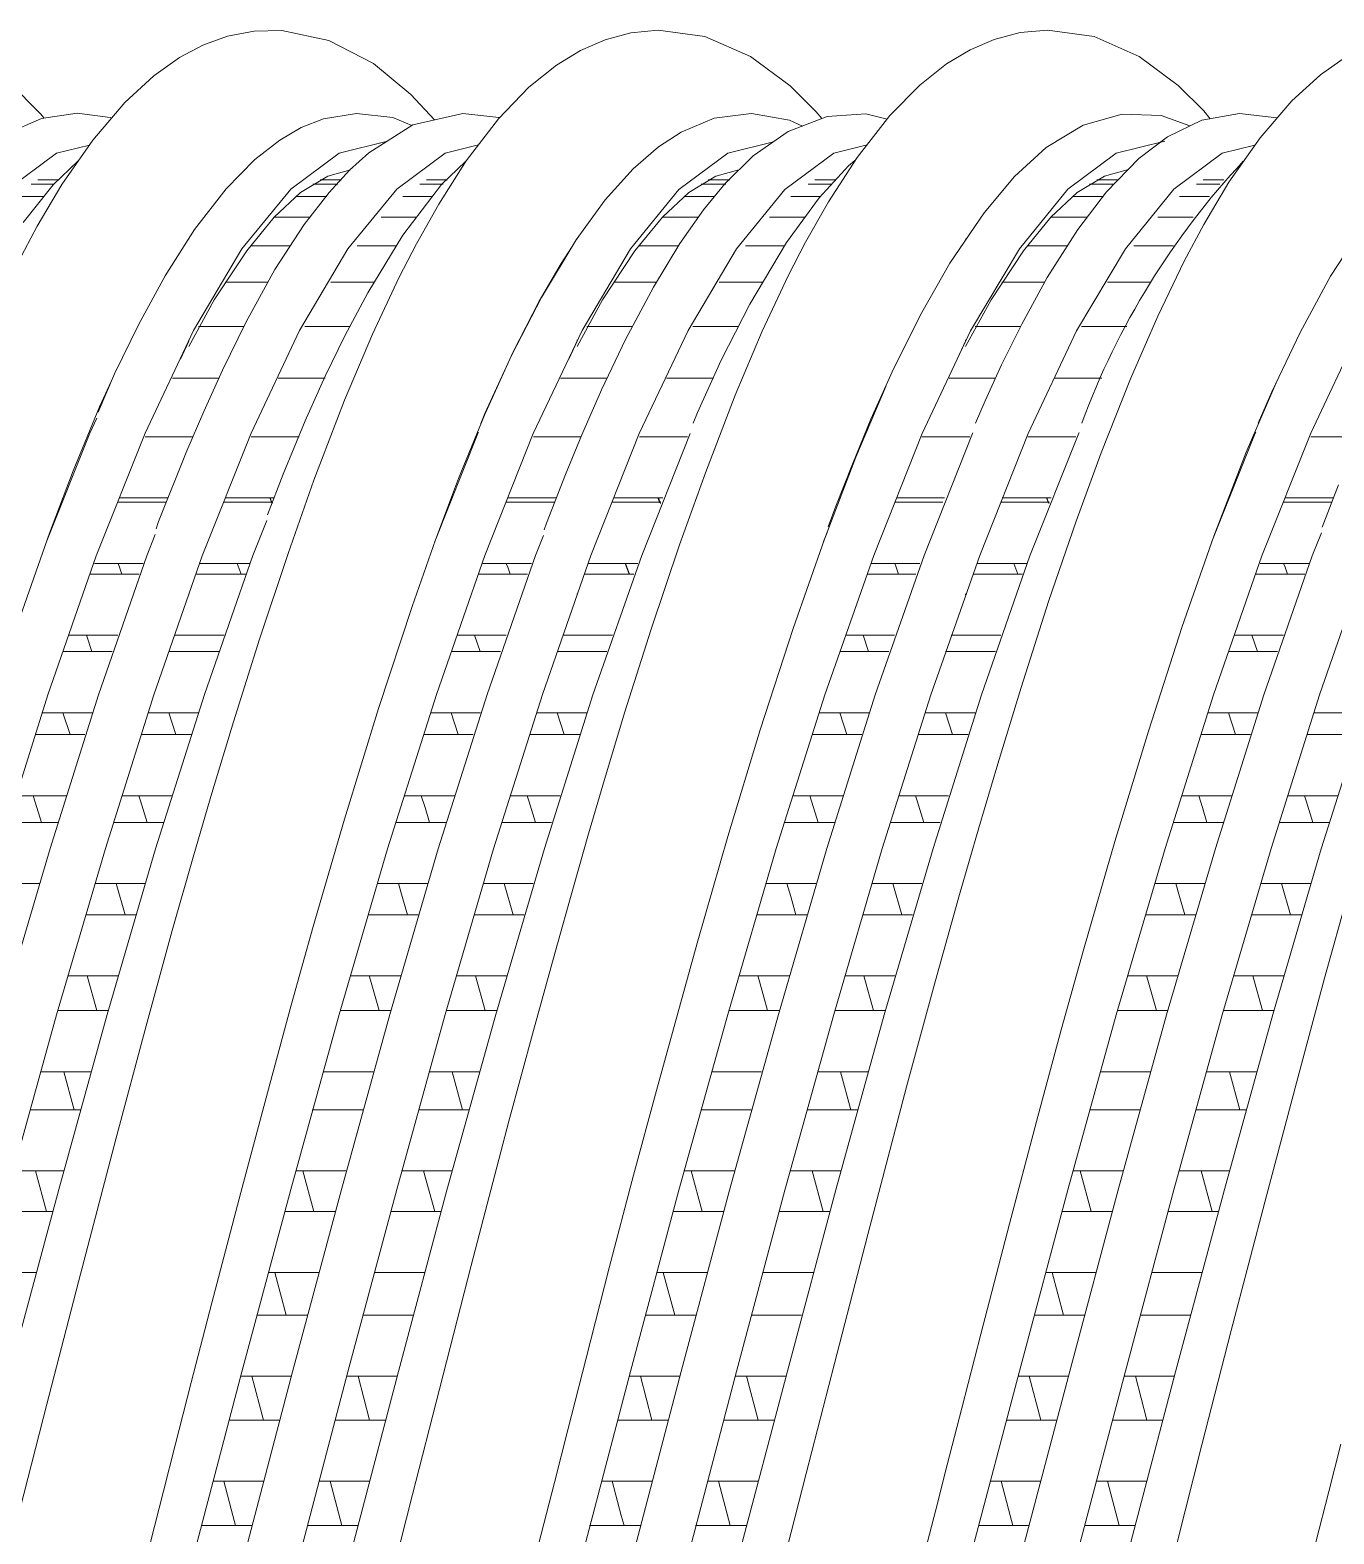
# Model space of a CAD drawing. Header units: millimetres. Extents: x 4229 to 8429, y -1187 to 1783.
# Drawn here: x 6461.32 to 6485.36, y -417.01 to -389.29 of the extents above; entities that cross this region are included whole.
import ezdxf

# ---------------------------------------------------------------- set-up
doc = ezdxf.new("R2010")
doc.units = ezdxf.units.MM

msp = doc.modelspace()

# ---------------------------------------------------------------- linework, layer by layer
at = {"linetype": 'Continuous', "lineweight": 5}
for p, q in [((6464.962, -389.399), (6464.504, -389.566)), ((6465.45, -389.304), (6464.962, -389.399)), ((6465.962, -389.292), (6465.45, -389.304)), ((6466.827, -389.476), (6465.962, -389.292)), ((6467.651, -389.903), (6466.827, -389.476)), ((6471.92, -389.466), (6471.469, -389.663)), ((6472.398, -389.337), (6471.92, -389.466)), ((6472.899, -389.287), (6472.398, -389.337)), ((6473.757, -389.402), (6472.899, -389.287)), ((6474.602, -389.771), (6473.757, -389.402)), ((6479.096, -389.46), (6478.65, -389.651)), ((6479.573, -389.334), (6479.096, -389.46)), ((6480.076, -389.287), (6479.573, -389.334)), ((6480.935, -389.405), (6480.076, -389.287)), ((6481.767, -389.773), (6480.935, -389.405)), ((6464.074, -389.795), (6463.603, -390.131)), ((6464.504, -389.566), (6464.074, -389.795)), ((6471.469, -389.663), (6471.022, -389.935)), ((6475.335, -390.316), (6474.602, -389.771)), ((6478.65, -389.651), (6478.214, -389.911)), ((6482.486, -390.311), (6481.767, -389.773)), ((6485.572, -389.787), (6485.11, -390.113)), ((6468.341, -390.473), (6467.651, -389.903)), ((6471.022, -389.935), (6470.516, -390.34)), ((6478.214, -389.911), (6477.72, -390.301)), ((6461.514, -390.828), (6460.946, -390.262)), ((6463.603, -390.131), (6463.069, -390.622)), ((6470.516, -390.34), (6469.954, -390.921)), ((6475.809, -390.791), (6475.335, -390.316)), ((6477.72, -390.301), (6477.17, -390.864)), ((6482.955, -390.778), (6482.486, -390.311)), ((6485.11, -390.113), (6484.583, -390.593)), ((6463.069, -390.622), (6462.476, -391.316)), ((6468.774, -390.943), (6468.341, -390.473)), ((6484.583, -390.593), (6483.994, -391.274)), ((6461.534, -390.918), (6460.888, -391.201)), ((6461.582, -390.911), (6461.514, -390.828)), ((6462.191, -390.821), (6461.534, -390.918)), ((6462.8, -390.901), (6462.191, -390.821)), ((6462.824, -390.909), (6462.8, -390.901)), ((6466.729, -390.921), (6466.317, -391.084)), ((6467.341, -390.822), (6466.729, -390.921)), ((6468.005, -390.901), (6467.341, -390.822)), ((6468.356, -391.047), (6468.005, -390.901)), ((6469.3, -390.822), (6468.377, -391.034)), ((6469.961, -390.901), (6469.3, -390.822)), ((6469.954, -390.921), (6469.358, -391.698)), ((6469.97, -390.905), (6469.961, -390.901)), ((6473.929, -390.912), (6473.321, -391.168)), ((6474.622, -390.822), (6473.929, -390.912)), ((6475.318, -390.948), (6474.622, -390.822)), ((6476.014, -390.878), (6475.293, -391.158)), ((6475.914, -390.917), (6475.809, -390.791)), ((6476.727, -390.831), (6476.014, -390.878)), ((6477.17, -390.864), (6476.568, -391.638)), ((6477.119, -390.93), (6476.727, -390.831)), ((6481.453, -390.838), (6480.732, -391.04)), ((6482.174, -390.864), (6481.453, -390.838)), ((6482.702, -391.054), (6482.174, -390.864)), ((6483.615, -390.822), (6482.921, -390.949)), ((6483.074, -390.921), (6482.955, -390.778)), ((6484.301, -390.905), (6483.615, -390.822)), ((6484.31, -390.909), (6484.301, -390.905)), ((6466.317, -391.084), (6465.923, -391.314)), ((6468.377, -391.034), (6467.563, -391.55)), ((6473.321, -391.168), (6472.904, -391.442)), ((6475.293, -391.158), (6474.65, -391.608)), ((6475.559, -391.055), (6475.318, -390.948)), ((6480.732, -391.04), (6480.051, -391.451)), ((6482.921, -390.949), (6482.289, -391.252)), ((6462.413, -391.407), (6461.809, -391.556)), ((6462.476, -391.316), (6461.909, -392.131)), ((6465.923, -391.314), (6465.465, -391.673)), ((6467.911, -391.333), (6467.02, -391.556)), ((6467.913, -391.333), (6467.911, -391.333)), ((6469.585, -391.403), (6468.974, -391.556)), ((6472.904, -391.442), (6472.438, -391.845)), ((6475.025, -391.346), (6474.186, -391.555)), ((6476.751, -391.403), (6476.14, -391.555)), ((6480.051, -391.451), (6479.466, -391.985)), ((6482.242, -391.333), (6481.34, -391.556)), ((6482.289, -391.252), (6481.759, -391.654)), ((6483.901, -391.406), (6483.294, -391.556)), ((6483.994, -391.274), (6483.42, -392.091)), ((6461.809, -391.556), (6460.917, -392.222)), ((6462.208, -391.699), (6461.748, -392.139)), ((6465.465, -391.673), (6464.936, -392.213)), ((6467.02, -391.556), (6466.129, -392.22)), ((6467.563, -391.55), (6467.212, -391.869)), ((6468.974, -391.556), (6468.083, -392.22)), ((6469.358, -391.698), (6468.853, -392.496)), ((6469.35, -391.712), (6468.907, -392.136)), ((6474.186, -391.555), (6473.283, -392.223)), ((6474.65, -391.608), (6474.128, -392.122)), ((6476.14, -391.555), (6475.237, -392.223)), ((6476.568, -391.638), (6476.04, -392.452)), ((6476.523, -391.694), (6476.408, -391.787)), ((6481.34, -391.556), (6480.449, -392.222)), ((6481.759, -391.654), (6481.166, -392.271)), ((6483.294, -391.556), (6482.403, -392.222)), ((6466.305, -392.284), (6466.808, -391.978)), ((6466.808, -391.978), (6467.229, -391.865)), ((6467.212, -391.869), (6466.833, -392.279)), ((6472.438, -391.845), (6471.924, -392.416)), ((6473.462, -392.284), (6473.965, -391.978)), ((6473.965, -391.978), (6474.386, -391.865)), ((6476.408, -391.787), (6475.868, -392.379)), ((6479.466, -391.985), (6478.907, -392.653)), ((6480.623, -392.284), (6481.126, -391.978)), ((6481.126, -391.978), (6481.547, -391.865)), ((6461.748, -392.139), (6461.193, -392.833)), ((6461.765, -392.125), (6461.338, -392.125)), ((6461.909, -392.131), (6461.454, -392.899)), ((6461.841, -392.049), (6461.461, -392.049)), ((6464.936, -392.213), (6464.353, -392.965)), ((6466.129, -392.22), (6465.226, -393.32)), ((6465.823, -392.735), (6466.305, -392.284)), ((6466.833, -392.279), (6466.373, -392.872)), ((6466.991, -392.125), (6466.535, -392.125)), ((6466.982, -392.125), (6466.567, -392.125)), ((6467.064, -392.049), (6466.666, -392.049)), ((6467.047, -392.049), (6466.692, -392.049)), ((6468.083, -392.22), (6467.18, -393.32)), ((6468.907, -392.136), (6468.192, -393.069)), ((6468.933, -392.125), (6468.506, -392.125)), ((6469.009, -392.049), (6468.629, -392.049)), ((6473.283, -392.223), (6472.392, -393.319)), ((6472.979, -392.735), (6473.462, -392.284)), ((6474.147, -392.125), (6473.691, -392.125)), ((6474.139, -392.125), (6473.723, -392.125)), ((6474.128, -392.122), (6473.734, -392.6)), ((6474.221, -392.049), (6473.823, -392.049)), ((6474.204, -392.049), (6473.849, -392.049)), ((6475.237, -392.223), (6474.346, -393.319)), ((6476.089, -392.125), (6475.663, -392.125)), ((6476.166, -392.049), (6475.785, -392.049)), ((6480.449, -392.222), (6479.557, -393.317)), ((6480.14, -392.735), (6480.623, -392.284)), ((6481.166, -392.271), (6480.636, -392.964)), ((6481.308, -392.125), (6480.853, -392.125)), ((6481.3, -392.125), (6480.885, -392.125)), ((6481.382, -392.049), (6480.984, -392.049)), ((6481.365, -392.049), (6481.01, -392.049)), ((6482.403, -392.222), (6481.511, -393.317)), ((6483.251, -392.125), (6482.824, -392.125)), ((6483.327, -392.049), (6482.946, -392.049)), ((6483.42, -392.091), (6482.957, -392.868)), ((6461.575, -392.354), (6461.022, -392.354)), ((6466.77, -392.354), (6466.225, -392.354)), ((6466.789, -392.354), (6466.231, -392.354)), ((6468.743, -392.354), (6468.19, -392.354)), ((6468.853, -392.496), (6468.444, -393.226)), ((6471.924, -392.416), (6471.389, -393.155)), ((6473.927, -392.354), (6473.381, -392.354)), ((6473.946, -392.354), (6473.387, -392.354)), ((6475.868, -392.379), (6475.266, -393.203)), ((6475.899, -392.354), (6475.346, -392.354)), ((6476.04, -392.452), (6475.618, -393.195)), ((6481.088, -392.354), (6480.542, -392.354)), ((6481.107, -392.354), (6480.548, -392.354)), ((6483.06, -392.354), (6482.508, -392.354)), ((6465.314, -393.355), (6465.823, -392.735)), ((6466.492, -392.734), (6465.823, -392.734)), ((6466.489, -392.734), (6465.83, -392.734)), ((6466.373, -392.872), (6465.834, -393.699)), ((6468.444, -392.734), (6467.794, -392.734)), ((6472.47, -393.355), (6472.979, -392.735)), ((6473.648, -392.734), (6472.98, -392.734)), ((6473.646, -392.734), (6472.986, -392.734)), ((6473.734, -392.6), (6473.298, -393.224)), ((6475.6, -392.734), (6474.95, -392.734)), ((6478.907, -392.653), (6478.276, -393.586)), ((6479.631, -393.355), (6480.14, -392.735)), ((6480.809, -392.734), (6480.141, -392.734)), ((6480.807, -392.734), (6480.147, -392.734)), ((6482.761, -392.734), (6482.111, -392.734)), ((6482.957, -392.868), (6482.595, -393.549)), ((6486.005, -392.732), (6485.291, -393.824)), ((6461.454, -392.899), (6461.1, -393.567)), ((6464.353, -392.965), (6463.81, -393.817)), ((6464.248, -393.14), (6464.248, -393.137)), ((6468.192, -393.069), (6467.545, -394.132)), ((6471.405, -393.14), (6471.405, -393.137)), ((6478.566, -393.14), (6478.566, -393.137)), ((6480.636, -392.964), (6480.073, -393.848)), ((6464.162, -393.263), (6464.161, -393.263)), ((6465.226, -393.32), (6464.334, -394.828)), ((6464.717, -394.257), (6465.314, -393.355)), ((6466.12, -393.263), (6465.389, -393.263)), ((6466.108, -393.263), (6465.392, -393.263)), ((6467.18, -393.32), (6466.289, -394.828)), ((6468.078, -393.263), (6467.352, -393.263)), ((6468.444, -393.226), (6468.127, -393.844)), ((6471.389, -393.155), (6470.751, -394.216)), ((6471.111, -393.587), (6471.315, -393.277)), ((6471.319, -393.263), (6471.317, -393.263)), ((6472.392, -393.319), (6471.5, -394.826)), ((6471.874, -394.257), (6472.47, -393.355)), ((6473.277, -393.263), (6472.546, -393.263)), ((6473.265, -393.263), (6472.548, -393.263)), ((6473.298, -393.224), (6472.812, -394.026)), ((6474.346, -393.319), (6473.454, -394.826)), ((6475.234, -393.263), (6474.508, -393.263)), ((6475.266, -393.203), (6474.586, -394.342)), ((6475.618, -393.195), (6475.296, -393.818)), ((6478.48, -393.263), (6478.479, -393.263)), ((6479.557, -393.317), (6478.654, -394.83)), ((6479.035, -394.257), (6479.631, -393.355)), ((6480.438, -393.263), (6479.707, -393.263)), ((6480.426, -393.263), (6479.71, -393.263)), ((6481.511, -393.317), (6480.608, -394.83)), ((6482.396, -393.263), (6481.67, -393.263)), ((6465.834, -393.699), (6465.302, -394.663)), ((6470.704, -394.287), (6471.111, -393.587)), ((6478.276, -393.586), (6477.757, -394.496)), ((6482.595, -393.549), (6482.112, -394.558)), ((6463.81, -393.817), (6463.323, -394.711)), ((6465.7, -393.937), (6464.919, -393.937)), ((6465.709, -393.937), (6464.928, -393.937)), ((6467.311, -393.937), (6466.866, -393.937)), ((6467.661, -393.937), (6466.881, -393.937)), ((6468.127, -393.844), (6467.634, -394.894)), ((6472.857, -393.937), (6472.076, -393.937)), ((6472.865, -393.937), (6472.085, -393.937)), ((6474.467, -393.937), (6474.023, -393.937)), ((6474.817, -393.937), (6474.037, -393.937)), ((6475.296, -393.818), (6474.819, -394.836)), ((6480.018, -393.937), (6479.237, -393.937)), ((6480.027, -393.937), (6479.246, -393.937)), ((6480.073, -393.848), (6479.601, -394.706)), ((6481.629, -393.937), (6481.184, -393.937)), ((6481.978, -393.937), (6481.198, -393.937)), ((6485.291, -393.824), (6484.733, -394.861)), ((6464.248, -395.118), (6464.717, -394.257)), ((6467.545, -394.132), (6467.125, -394.923)), ((6470.751, -394.216), (6470.204, -395.275)), ((6471.405, -395.118), (6471.874, -394.257)), ((6472.812, -394.026), (6472.298, -394.992)), ((6478.566, -395.118), (6479.035, -394.257)), ((6470.219, -395.232), (6470.704, -394.287)), ((6474.586, -394.342), (6474.062, -395.371)), ((6477.757, -394.496), (6477.246, -395.517)), ((6463.323, -394.711), (6462.878, -395.626)), ((6465.26, -394.753), (6464.427, -394.753)), ((6465.262, -394.753), (6464.447, -394.753)), ((6465.302, -394.663), (6464.866, -395.554)), ((6467.217, -394.753), (6466.385, -394.753)), ((6467.219, -394.753), (6466.387, -394.753)), ((6472.417, -394.753), (6471.583, -394.753)), ((6472.418, -394.753), (6471.603, -394.753)), ((6474.374, -394.753), (6473.541, -394.753)), ((6474.376, -394.753), (6473.543, -394.753)), ((6479.578, -394.753), (6478.744, -394.753)), ((6479.579, -394.753), (6478.765, -394.753)), ((6479.601, -394.706), (6479.228, -395.46)), ((6481.535, -394.753), (6480.702, -394.753)), ((6481.537, -394.753), (6480.704, -394.753)), ((6482.112, -394.558), (6481.609, -395.715)), ((6464.334, -394.828), (6463.443, -396.721)), ((6464.248, -395.021), (6464.095, -395.352)), ((6464.248, -395), (6464.248, -395.021)), ((6466.289, -394.828), (6465.397, -396.721)), ((6467.125, -394.923), (6466.763, -395.669)), ((6467.634, -394.894), (6467.118, -396.11)), ((6471.5, -394.826), (6470.597, -396.727)), ((6471.405, -395.021), (6471.252, -395.352)), ((6471.405, -395), (6471.405, -395.021)), ((6472.298, -394.992), (6471.854, -395.921)), ((6473.454, -394.826), (6472.551, -396.727)), ((6474.819, -394.836), (6474.321, -396.017)), ((6478.654, -394.83), (6477.763, -396.724)), ((6478.566, -395.021), (6478.413, -395.352)), ((6478.566, -395), (6478.566, -395.021)), ((6480.608, -394.83), (6479.717, -396.724)), ((6484.733, -394.861), (6484.213, -395.955)), ((6485.82, -394.828), (6484.929, -396.721)), ((6469.696, -396.384), (6470.219, -395.232)), ((6470.204, -395.275), (6469.706, -396.356)), ((6462.878, -395.626), (6462.575, -396.329)), ((6464.866, -395.554), (6464.521, -396.316)), ((6474.062, -395.371), (6473.623, -396.338)), ((6477.246, -395.517), (6476.822, -396.463)), ((6479.228, -395.46), (6478.924, -396.124)), ((6462.603, -396.235), (6462.818, -395.765)), ((6462.843, -395.705), (6462.841, -395.705)), ((6464.796, -395.705), (6463.943, -395.705)), ((6464.797, -395.705), (6464.248, -395.705)), ((6466.76, -395.705), (6465.895, -395.705)), ((6466.749, -395.705), (6465.896, -395.705)), ((6466.763, -395.669), (6466.394, -396.49)), ((6470, -395.705), (6469.998, -395.705)), ((6471.953, -395.705), (6471.099, -395.705)), ((6471.954, -395.705), (6471.405, -395.705)), ((6471.854, -395.921), (6471.492, -396.746)), ((6473.916, -395.705), (6473.051, -395.705)), ((6473.905, -395.705), (6473.052, -395.705)), ((6476.541, -397.161), (6477.094, -395.858)), ((6477.161, -395.705), (6477.159, -395.705)), ((6479.114, -395.705), (6478.261, -395.705)), ((6479.115, -395.705), (6478.566, -395.705)), ((6481.078, -395.705), (6480.212, -395.705)), ((6481.066, -395.705), (6480.214, -395.705)), ((6481.609, -395.715), (6481.065, -397.081)), ((6483.738, -397.071), (6484.312, -395.746)), ((6484.329, -395.705), (6484.327, -395.705)), ((6467.118, -396.11), (6466.552, -397.584)), ((6474.321, -396.017), (6473.769, -397.45)), ((6478.924, -396.124), (6478.749, -396.535)), ((6484.213, -395.955), (6483.961, -396.533)), ((6462.115, -397.412), (6462.603, -396.235)), ((6462.55, -396.444), (6462.42, -396.721)), ((6464.521, -396.316), (6464.209, -397.046)), ((6469.22, -397.551), (6469.696, -396.384)), ((6469.706, -396.356), (6469.63, -396.538)), ((6473.623, -396.338), (6473.542, -396.532)), ((6476.822, -396.463), (6476.481, -397.287)), ((6462.42, -396.721), (6461.628, -398.701)), ((6463.443, -396.721), (6462.54, -398.978)), ((6465.397, -396.721), (6464.494, -398.978)), ((6466.394, -396.49), (6465.985, -397.472)), ((6469.574, -396.727), (6468.785, -398.716)), ((6469.588, -396.698), (6469.574, -396.727)), ((6470.597, -396.727), (6469.706, -398.974)), ((6471.492, -396.746), (6471.19, -397.478)), ((6472.551, -396.727), (6471.66, -398.974)), ((6473.486, -396.724), (6472.595, -398.971)), ((6473.487, -396.722), (6473.486, -396.724)), ((6477.763, -396.724), (6476.872, -398.971)), ((6478.694, -396.724), (6477.803, -398.971)), ((6478.701, -396.71), (6478.694, -396.724)), ((6479.717, -396.724), (6478.826, -398.971)), ((6480.652, -396.721), (6479.749, -398.978)), ((6480.66, -396.704), (6480.652, -396.721)), ((6483.905, -396.721), (6483.107, -398.718)), ((6483.916, -396.699), (6483.905, -396.721)), ((6484.929, -396.721), (6484.026, -398.978)), ((6464.319, -396.787), (6463.444, -396.787)), ((6464.325, -396.787), (6464.248, -396.787)), ((6466.27, -396.787), (6465.397, -396.787)), ((6466.284, -396.787), (6465.402, -396.787)), ((6471.476, -396.787), (6470.6, -396.787)), ((6471.481, -396.787), (6471.405, -396.787)), ((6473.426, -396.787), (6472.554, -396.787)), ((6473.44, -396.787), (6472.559, -396.787)), ((6478.637, -396.787), (6477.761, -396.787)), ((6478.643, -396.787), (6478.566, -396.787)), ((6480.587, -396.787), (6479.715, -396.787)), ((6480.601, -396.787), (6479.72, -396.787)), ((6485.805, -396.787), (6484.93, -396.787)), ((6464.209, -397.046), (6463.69, -398.348)), ((6475.964, -398.675), (6476.541, -397.161)), ((6476.481, -397.287), (6476.173, -398.066)), ((6481.065, -397.081), (6480.602, -398.34)), ((6483.142, -398.617), (6483.738, -397.071)), ((6461.677, -398.56), (6462.115, -397.412)), ((6465.985, -397.472), (6465.699, -398.225)), ((6466.552, -397.584), (6466.076, -398.935)), ((6468.796, -398.686), (6469.22, -397.551)), ((6471.19, -397.478), (6470.842, -398.375)), ((6473.769, -397.45), (6473.292, -398.775)), ((6485.44, -397.672), (6485.14, -398.449)), ((6463.829, -397.993), (6462.94, -397.993)), ((6462.972, -397.913), (6463.861, -397.913)), ((6465.78, -397.993), (6464.894, -397.993)), ((6465.793, -397.993), (6464.904, -397.993)), ((6464.925, -397.913), (6465.812, -397.913)), ((6464.937, -397.913), (6465.825, -397.913)), ((6465.775, -398.005), (6465.738, -397.913)), ((6465.786, -398.013), (6465.747, -397.913)), ((6470.986, -397.993), (6470.097, -397.993)), ((6470.129, -397.913), (6471.018, -397.913)), ((6472.936, -397.993), (6472.05, -397.993)), ((6472.95, -397.993), (6472.061, -397.993)), ((6472.082, -397.913), (6472.968, -397.913)), ((6472.093, -397.913), (6472.982, -397.913)), ((6472.931, -398.005), (6472.895, -397.913)), ((6472.942, -398.013), (6472.904, -397.913)), ((6476.173, -398.066), (6476.031, -398.443)), ((6478.147, -397.993), (6477.258, -397.993)), ((6477.29, -397.913), (6478.179, -397.913)), ((6480.097, -397.993), (6479.211, -397.993)), ((6480.111, -397.993), (6479.222, -397.993)), ((6479.243, -397.913), (6480.129, -397.913)), ((6479.254, -397.913), (6480.143, -397.913)), ((6480.092, -398.005), (6480.056, -397.913)), ((6480.103, -398.013), (6480.065, -397.913)), ((6485.315, -397.993), (6484.426, -397.993)), ((6484.458, -397.913), (6485.347, -397.913)), ((6463.69, -398.348), (6463.642, -398.482)), ((6465.684, -398.331), (6465.429, -398.974)), ((6470.842, -398.375), (6470.796, -398.501)), ((6480.602, -398.34), (6480.095, -399.824)), ((6461.092, -400.225), (6461.677, -398.56)), ((6463.627, -398.588), (6463.471, -398.978)), ((6468.366, -399.912), (6468.796, -398.686)), ((6470.783, -398.607), (6470.637, -398.974)), ((6475.387, -400.318), (6475.964, -398.675)), ((6476.016, -398.548), (6475.949, -398.716)), ((6482.558, -400.283), (6483.142, -398.617)), ((6485.126, -398.555), (6484.957, -398.978)), ((6466.076, -398.935), (6465.551, -400.516)), ((6472.595, -398.971), (6471.692, -401.544)), ((6473.292, -398.775), (6472.767, -400.333)), ((6476.872, -398.971), (6475.969, -401.544)), ((6477.803, -398.971), (6476.9, -401.544)), ((6478.826, -398.971), (6477.923, -401.544)), ((6462.54, -398.978), (6461.649, -401.54)), ((6462.508, -399.119), (6463.405, -399.119)), ((6463.471, -398.978), (6462.58, -401.54)), ((6462.969, -399.19), (6462.942, -399.119)), ((6463.013, -399.316), (6462.969, -399.19)), ((6464.494, -398.978), (6463.603, -401.54)), ((6464.459, -399.119), (6465.362, -399.119)), ((6464.473, -399.119), (6465.368, -399.119)), ((6465.429, -398.974), (6464.538, -401.536)), ((6465.137, -399.119), (6465.21, -399.316)), ((6465.137, -399.119), (6465.211, -399.316)), ((6469.706, -398.974), (6468.814, -401.536)), ((6469.664, -399.119), (6470.562, -399.119)), ((6470.637, -398.974), (6469.745, -401.536)), ((6470.126, -399.19), (6470.099, -399.119)), ((6470.169, -399.316), (6470.126, -399.19)), ((6471.66, -398.974), (6470.769, -401.536)), ((6471.615, -399.119), (6472.518, -399.119)), ((6471.63, -399.119), (6472.524, -399.119)), ((6472.293, -399.119), (6472.366, -399.316)), ((6472.294, -399.119), (6472.368, -399.316)), ((6476.826, -399.119), (6477.723, -399.119)), ((6477.287, -399.19), (6477.26, -399.119)), ((6477.331, -399.316), (6477.287, -399.19)), ((6478.776, -399.119), (6479.679, -399.119)), ((6478.791, -399.119), (6479.686, -399.119)), ((6479.749, -398.978), (6478.858, -401.54)), ((6479.454, -399.119), (6479.527, -399.316)), ((6479.455, -399.119), (6479.529, -399.316)), ((6484.026, -398.978), (6483.134, -401.54)), ((6483.994, -399.119), (6484.891, -399.119)), ((6484.957, -398.978), (6484.065, -401.54)), ((6484.455, -399.19), (6484.428, -399.119)), ((6484.499, -399.316), (6484.455, -399.19)), ((6485.98, -398.978), (6485.088, -401.54)), ((6463.333, -399.316), (6462.434, -399.316)), ((6465.292, -399.316), (6464.388, -399.316)), ((6465.297, -399.316), (6464.399, -399.316)), ((6470.489, -399.316), (6469.591, -399.316)), ((6472.449, -399.316), (6471.544, -399.316)), ((6472.453, -399.316), (6471.555, -399.316)), ((6477.65, -399.316), (6476.752, -399.316)), ((6479.61, -399.316), (6478.706, -399.316)), ((6479.614, -399.316), (6478.716, -399.316)), ((6484.819, -399.316), (6483.92, -399.316)), ((6464.248, -399.68), (6464.248, -399.696)), ((6471.405, -399.68), (6471.405, -399.696)), ((6478.566, -399.68), (6478.566, -399.696)), ((6467.746, -401.792), (6468.366, -399.912)), ((6480.095, -399.824), (6479.589, -401.409)), ((6472.767, -400.333), (6472.278, -401.873)), ((6474.779, -402.187), (6475.387, -400.318)), ((6481.939, -402.21), (6482.558, -400.283)), ((6462.034, -400.441), (6462.938, -400.441)), ((6462.358, -400.441), (6462.461, -400.746)), ((6463.983, -400.441), (6464.895, -400.441)), ((6464.248, -400.441), (6464.899, -400.441)), ((6465.551, -400.516), (6465.068, -402.042)), ((6469.19, -400.441), (6470.095, -400.441)), ((6469.514, -400.441), (6469.618, -400.746)), ((6471.14, -400.441), (6472.052, -400.441)), ((6471.405, -400.441), (6472.056, -400.441)), ((6476.352, -400.441), (6477.256, -400.441)), ((6476.675, -400.441), (6476.779, -400.746)), ((6478.301, -400.441), (6479.213, -400.441)), ((6478.566, -400.441), (6479.217, -400.441)), ((6483.52, -400.441), (6484.424, -400.441)), ((6483.844, -400.441), (6483.948, -400.746)), ((6462.833, -400.746), (6461.928, -400.746)), ((6464.794, -400.746), (6463.881, -400.746)), ((6464.798, -400.746), (6464.248, -400.746)), ((6469.99, -400.746), (6469.085, -400.746)), ((6471.95, -400.746), (6471.037, -400.746)), ((6471.954, -400.746), (6471.405, -400.746)), ((6477.151, -400.746), (6476.246, -400.746)), ((6479.111, -400.746), (6478.198, -400.746)), ((6479.115, -400.746), (6478.566, -400.746)), ((6484.319, -400.746), (6483.414, -400.746)), ((6479.589, -401.409), (6479.161, -402.813)), ((6461.649, -401.54), (6460.757, -404.373)), ((6462.58, -401.54), (6461.688, -404.373)), ((6463.603, -401.54), (6462.712, -404.373)), ((6464.538, -401.536), (6463.635, -404.382)), ((6468.814, -401.536), (6467.911, -404.382)), ((6469.745, -401.536), (6468.843, -404.382)), ((6470.769, -401.536), (6469.866, -404.382)), ((6471.692, -401.544), (6470.801, -404.377)), ((6475.969, -401.544), (6475.077, -404.377)), ((6476.9, -401.544), (6476.008, -404.377)), ((6477.923, -401.544), (6477.031, -404.377)), ((6478.858, -401.54), (6477.966, -404.373)), ((6483.134, -401.54), (6482.243, -404.373)), ((6484.065, -401.54), (6483.174, -404.373)), ((6485.088, -401.54), (6484.197, -404.373)), ((6486.023, -401.536), (6485.12, -404.382)), ((6461.553, -401.872), (6462.464, -401.872)), ((6462.057, -402.276), (6461.927, -401.872)), ((6463.506, -401.872), (6464.42, -401.872)), ((6464.008, -402.276), (6463.879, -401.872)), ((6464.248, -401.872), (6464.423, -401.872)), ((6467.115, -403.834), (6467.746, -401.792)), ((6468.71, -401.872), (6469.621, -401.872)), ((6469.213, -402.276), (6469.084, -401.872)), ((6470.663, -401.872), (6471.576, -401.872)), ((6471.165, -402.276), (6471.035, -401.872)), ((6471.405, -401.872), (6471.58, -401.872)), ((6472.278, -401.873), (6471.876, -403.205)), ((6475.871, -401.872), (6476.782, -401.872)), ((6476.374, -402.276), (6476.245, -401.872)), ((6477.824, -401.872), (6478.737, -401.872)), ((6478.326, -402.276), (6478.196, -401.872)), ((6478.566, -401.872), (6478.741, -401.872)), ((6483.039, -401.872), (6483.95, -401.872)), ((6483.543, -402.276), (6483.413, -401.872)), ((6484.992, -401.872), (6485.906, -401.872)), ((6462.333, -402.276), (6461.423, -402.276)), ((6464.286, -402.276), (6463.374, -402.276)), ((6464.296, -402.276), (6464.248, -402.276)), ((6465.068, -402.042), (6464.67, -403.358)), ((6469.49, -402.276), (6468.579, -402.276)), ((6471.443, -402.276), (6470.53, -402.276)), ((6471.453, -402.276), (6471.405, -402.276)), ((6474.185, -404.154), (6474.779, -402.187)), ((6476.651, -402.276), (6475.74, -402.276)), ((6478.604, -402.276), (6477.692, -402.276)), ((6478.614, -402.276), (6478.566, -402.276)), ((6481.32, -404.249), (6481.939, -402.21)), ((6483.819, -402.276), (6482.909, -402.276)), ((6485.772, -402.276), (6484.86, -402.276)), ((6479.161, -402.813), (6478.811, -403.995)), ((6461.066, -403.402), (6461.986, -403.402)), ((6461.377, -403.402), (6461.447, -403.622)), ((6463.02, -403.402), (6463.934, -403.402)), ((6463.328, -403.402), (6463.358, -403.497)), ((6464.67, -403.358), (6464.337, -404.494)), ((6468.222, -403.402), (6469.143, -403.402)), ((6468.533, -403.402), (6468.604, -403.622)), ((6470.176, -403.402), (6471.09, -403.402)), ((6470.484, -403.402), (6470.515, -403.497)), ((6471.876, -403.205), (6471.615, -404.103)), ((6475.383, -403.402), (6476.304, -403.402)), ((6475.694, -403.402), (6475.765, -403.622)), ((6477.337, -403.402), (6478.251, -403.402)), ((6477.645, -403.402), (6477.676, -403.497)), ((6482.552, -403.402), (6483.472, -403.402)), ((6482.863, -403.402), (6482.933, -403.622)), ((6484.506, -403.402), (6485.42, -403.402)), ((6484.814, -403.402), (6484.844, -403.497)), ((6461.447, -403.622), (6461.529, -403.896)), ((6463.358, -403.497), (6463.48, -403.896)), ((6468.604, -403.622), (6468.686, -403.896)), ((6470.515, -403.497), (6470.637, -403.896)), ((6475.765, -403.622), (6475.847, -403.896)), ((6477.676, -403.497), (6477.798, -403.896)), ((6482.933, -403.622), (6483.015, -403.896)), ((6484.844, -403.497), (6484.966, -403.896)), ((6461.834, -403.896), (6460.915, -403.896)), ((6463.779, -403.896), (6462.864, -403.896)), ((6466.538, -405.816), (6467.115, -403.834)), ((6468.991, -403.896), (6468.072, -403.896)), ((6470.935, -403.896), (6470.021, -403.896)), ((6476.152, -403.896), (6475.233, -403.896)), ((6478.096, -403.896), (6477.182, -403.896)), ((6483.32, -403.896), (6482.401, -403.896)), ((6485.265, -403.896), (6484.35, -403.896)), ((6471.615, -404.103), (6471.336, -405.082)), ((6473.62, -406.118), (6474.185, -404.154)), ((6478.811, -403.995), (6478.455, -405.225)), ((6461.688, -404.373), (6460.785, -407.443)), ((6462.712, -404.373), (6461.809, -407.443)), ((6463.635, -404.382), (6462.743, -407.438)), ((6464.337, -404.494), (6463.941, -405.888)), ((6467.911, -404.382), (6467.02, -407.438)), ((6468.843, -404.382), (6467.951, -407.438)), ((6469.866, -404.382), (6468.974, -407.438)), ((6470.801, -404.377), (6469.909, -407.434)), ((6475.077, -404.377), (6474.186, -407.434)), ((6476.008, -404.377), (6475.117, -407.434)), ((6477.031, -404.377), (6476.14, -407.434)), ((6477.966, -404.373), (6477.063, -407.443)), ((6480.747, -406.228), (6481.32, -404.249)), ((6482.243, -404.373), (6481.34, -407.443)), ((6483.174, -404.373), (6482.271, -407.443)), ((6484.197, -404.373), (6483.294, -407.443)), ((6485.12, -404.382), (6484.229, -407.438)), ((6460.573, -405.021), (6461.488, -405.021)), ((6462.527, -405.021), (6463.441, -405.021)), ((6463.071, -405.596), (6462.906, -405.021)), ((6467.73, -405.021), (6468.645, -405.021)), ((6468.182, -405.261), (6468.11, -405.021)), ((6469.683, -405.021), (6470.597, -405.021)), ((6470.228, -405.596), (6470.062, -405.021)), ((6474.891, -405.021), (6475.806, -405.021)), ((6475.343, -405.261), (6475.271, -405.021)), ((6476.844, -405.021), (6477.758, -405.021)), ((6477.389, -405.596), (6477.224, -405.021)), ((6482.059, -405.021), (6482.974, -405.021)), ((6482.511, -405.261), (6482.439, -405.021)), ((6484.013, -405.021), (6484.927, -405.021)), ((6484.557, -405.596), (6484.392, -405.021)), ((6468.277, -405.596), (6468.182, -405.261)), ((6471.336, -405.082), (6470.998, -406.287)), ((6475.438, -405.596), (6475.343, -405.261)), ((6478.455, -405.225), (6478.009, -406.811)), ((6482.607, -405.596), (6482.511, -405.261)), ((6485.618, -405.206), (6485.184, -406.766)), ((6463.271, -405.596), (6462.356, -405.596)), ((6468.476, -405.596), (6467.555, -405.596)), ((6470.427, -405.596), (6469.512, -405.596)), ((6475.638, -405.596), (6474.716, -405.596)), ((6477.589, -405.596), (6476.674, -405.596)), ((6482.806, -405.596), (6481.884, -405.596)), ((6484.757, -405.596), (6483.842, -405.596)), ((6463.941, -405.888), (6463.462, -407.642)), ((6466.135, -407.264), (6466.538, -405.816)), ((6473.259, -407.409), (6473.62, -406.118)), ((6470.998, -406.287), (6470.599, -407.732)), ((6480.329, -407.721), (6480.747, -406.228)), ((6462.021, -406.721), (6462.944, -406.721)), ((6462.373, -406.721), (6462.552, -407.365)), ((6467.226, -406.721), (6468.152, -406.721)), ((6467.574, -406.721), (6467.598, -406.802)), ((6469.178, -406.721), (6470.101, -406.721)), ((6469.529, -406.721), (6469.709, -407.365)), ((6474.387, -406.721), (6475.313, -406.721)), ((6474.735, -406.721), (6474.76, -406.802)), ((6476.339, -406.721), (6477.262, -406.721)), ((6476.69, -406.721), (6476.87, -407.365)), ((6481.555, -406.721), (6482.481, -406.721)), ((6481.904, -406.721), (6481.928, -406.802)), ((6483.507, -406.721), (6484.43, -406.721)), ((6483.859, -406.721), (6484.038, -407.365)), ((6467.598, -406.802), (6467.755, -407.365)), ((6474.76, -406.802), (6474.916, -407.365)), ((6478.009, -406.811), (6477.477, -408.768)), ((6481.928, -406.802), (6482.085, -407.365)), ((6485.184, -406.766), (6484.665, -408.693)), ((6465.696, -408.881), (6466.135, -407.264)), ((6461.809, -407.443), (6460.917, -410.67)), ((6462.763, -407.365), (6461.835, -407.365)), ((6462.743, -407.438), (6461.852, -410.665)), ((6467.02, -407.438), (6466.129, -410.665)), ((6467.966, -407.365), (6467.042, -407.365)), ((6467.951, -407.438), (6467.06, -410.665)), ((6468.974, -407.438), (6468.083, -410.665)), ((6469.92, -407.365), (6468.992, -407.365)), ((6469.909, -407.434), (6469.006, -410.674)), ((6472.868, -408.834), (6473.259, -407.409)), ((6474.186, -407.434), (6473.283, -410.674)), ((6475.127, -407.365), (6474.204, -407.365)), ((6475.117, -407.434), (6474.214, -410.674)), ((6476.14, -407.434), (6475.237, -410.674)), ((6477.081, -407.365), (6476.153, -407.365)), ((6477.063, -407.443), (6476.172, -410.67)), ((6481.34, -407.443), (6480.449, -410.67)), ((6482.295, -407.365), (6481.372, -407.365)), ((6482.271, -407.443), (6481.38, -410.67)), ((6483.294, -407.443), (6482.403, -410.67)), ((6484.249, -407.365), (6483.321, -407.365)), ((6484.229, -407.438), (6483.338, -410.665)), ((6463.462, -407.642), (6462.903, -409.733)), ((6470.599, -407.732), (6470.148, -409.403)), ((6479.873, -409.407), (6480.329, -407.721)), ((6461.521, -408.49), (6462.447, -408.49)), ((6462.135, -409.193), (6461.943, -408.49)), ((6466.722, -408.49), (6467.645, -408.49)), ((6468.678, -408.49), (6469.604, -408.49)), ((6469.292, -409.193), (6469.1, -408.49)), ((6473.883, -408.49), (6474.806, -408.49)), ((6475.839, -408.49), (6476.765, -408.49)), ((6476.453, -409.193), (6476.261, -408.49)), ((6481.051, -408.49), (6481.974, -408.49)), ((6483.007, -408.49), (6483.933, -408.49)), ((6483.621, -409.193), (6483.429, -408.49)), ((6465.206, -410.715), (6465.696, -408.881)), ((6472.447, -410.4), (6472.868, -408.834)), ((6477.477, -408.768), (6476.764, -411.493)), ((6484.665, -408.693), (6484.112, -410.778)), ((6462.254, -409.193), (6461.325, -409.193)), ((6467.452, -409.193), (6466.522, -409.193)), ((6469.411, -409.193), (6468.482, -409.193)), ((6474.613, -409.193), (6473.683, -409.193)), ((6476.572, -409.193), (6475.643, -409.193)), ((6481.782, -409.193), (6480.851, -409.193)), ((6483.74, -409.193), (6482.811, -409.193)), ((6470.148, -409.403), (6469.449, -412.061)), ((6479.377, -411.296), (6479.873, -409.407)), ((6462.903, -409.733), (6462.211, -412.365)), ((6461.013, -410.318), (6461.946, -410.318)), ((6461.42, -410.318), (6461.623, -411.068)), ((6466.217, -410.318), (6467.144, -410.318)), ((6466.552, -411.068), (6466.347, -410.318)), ((6468.169, -410.318), (6469.102, -410.318)), ((6468.576, -410.318), (6468.78, -411.068)), ((6473.378, -410.318), (6474.305, -410.318)), ((6473.713, -411.068), (6473.508, -410.318)), ((6475.33, -410.318), (6476.263, -410.318)), ((6475.737, -410.318), (6475.941, -411.068)), ((6480.547, -410.318), (6481.473, -410.318)), ((6480.882, -411.068), (6480.676, -410.318)), ((6482.499, -410.318), (6483.432, -410.318)), ((6482.906, -410.318), (6483.109, -411.068)), ((6471.998, -412.105), (6472.447, -410.4)), ((6461.852, -410.665), (6460.949, -414.022)), ((6464.671, -412.752), (6465.206, -410.715)), ((6466.129, -410.665), (6465.226, -414.022)), ((6467.06, -410.665), (6466.157, -414.022)), ((6468.083, -410.665), (6467.18, -414.022)), ((6469.006, -410.674), (6468.115, -414.017)), ((6473.283, -410.674), (6472.392, -414.017)), ((6474.214, -410.674), (6473.323, -414.017)), ((6475.237, -410.674), (6474.346, -414.017)), ((6476.172, -410.67), (6475.281, -414.012)), ((6480.449, -410.67), (6479.557, -414.012)), ((6481.38, -410.67), (6480.488, -414.012)), ((6482.403, -410.67), (6481.511, -414.012)), ((6483.338, -410.665), (6482.435, -414.022)), ((6484.112, -410.778), (6483.463, -413.264)), ((6461.741, -411.068), (6460.812, -411.068)), ((6466.943, -411.068), (6466.014, -411.068)), ((6468.898, -411.068), (6467.968, -411.068)), ((6474.104, -411.068), (6473.175, -411.068)), ((6476.059, -411.068), (6475.129, -411.068)), ((6481.272, -411.068), (6480.344, -411.068)), ((6483.227, -411.068), (6482.298, -411.068)), ((6478.849, -413.329), (6479.377, -411.296)), ((6476.764, -411.493), (6476.149, -413.873)), ((6460.51, -412.193), (6461.438, -412.193)), ((6465.713, -412.193), (6466.642, -412.193)), ((6465.831, -412.193), (6466.043, -412.978)), ((6467.667, -412.193), (6468.594, -412.193)), ((6469.449, -412.061), (6468.866, -414.341)), ((6471.57, -413.771), (6471.998, -412.105)), ((6472.874, -412.193), (6473.803, -412.193)), ((6472.992, -412.193), (6473.205, -412.978)), ((6474.828, -412.193), (6475.755, -412.193)), ((6480.042, -412.193), (6480.972, -412.193)), ((6480.161, -412.193), (6480.373, -412.978)), ((6481.996, -412.193), (6482.924, -412.193)), ((6462.211, -412.365), (6461.628, -414.621)), ((6464.29, -414.219), (6464.671, -412.752)), ((6466.433, -412.978), (6465.503, -412.978)), ((6468.383, -412.978), (6467.457, -412.978)), ((6473.594, -412.978), (6472.664, -412.978)), ((6475.544, -412.978), (6474.619, -412.978)), ((6480.763, -412.978), (6479.833, -412.978)), ((6482.712, -412.978), (6481.787, -412.978)), ((6478.497, -414.693), (6478.849, -413.329)), ((6483.463, -413.264), (6482.922, -415.371)), ((6471.234, -415.094), (6471.57, -413.771)), ((6476.149, -413.873), (6475.629, -415.897)), ((6463.994, -415.373), (6464.29, -414.219)), ((6465.226, -414.022), (6464.334, -417.422)), ((6465.204, -414.104), (6466.134, -414.104)), ((6466.157, -414.022), (6465.265, -417.422)), ((6465.622, -414.913), (6465.41, -414.104)), ((6467.18, -414.022), (6466.289, -417.422)), ((6467.158, -414.104), (6468.084, -414.104)), ((6468.115, -414.017), (6467.223, -417.417)), ((6467.58, -414.913), (6467.366, -414.104)), ((6472.392, -414.017), (6471.5, -417.417)), ((6472.365, -414.104), (6473.295, -414.104)), ((6473.323, -414.017), (6472.431, -417.417)), ((6472.783, -414.913), (6472.572, -414.104)), ((6474.346, -414.017), (6473.454, -417.417)), ((6474.319, -414.104), (6475.245, -414.104)), ((6475.281, -414.012), (6474.378, -417.427)), ((6474.741, -414.913), (6474.528, -414.104)), ((6479.557, -414.012), (6478.654, -417.427)), ((6479.533, -414.104), (6480.464, -414.104)), ((6480.488, -414.012), (6479.585, -417.427)), ((6479.952, -414.913), (6479.74, -414.104)), ((6481.511, -414.012), (6480.608, -417.427)), ((6481.487, -414.104), (6482.413, -414.104)), ((6482.435, -414.022), (6481.543, -417.422)), ((6481.91, -414.913), (6481.696, -414.104)), ((6468.866, -414.341), (6468.372, -416.286)), ((6461.628, -414.621), (6461.138, -416.545)), ((6478.227, -415.74), (6478.497, -414.693)), ((6465.919, -414.913), (6464.989, -414.913)), ((6467.869, -414.913), (6466.943, -414.913)), ((6473.081, -414.913), (6472.15, -414.913)), ((6475.03, -414.913), (6474.104, -414.913)), ((6480.249, -414.913), (6479.319, -414.913)), ((6482.199, -414.913), (6481.273, -414.913)), ((6470.987, -416.063), (6471.234, -415.094)), ((6463.778, -416.221), (6463.994, -415.373)), ((6482.922, -415.371), (6482.46, -417.196)), ((6485.262, -416.23), (6485.483, -415.36)), ((6478.015, -416.567), (6478.227, -415.74)), ((6464.691, -416.038), (6465.622, -416.038)), ((6464.893, -416.038), (6465.059, -416.671)), ((6466.645, -416.038), (6467.574, -416.038)), ((6466.853, -416.038), (6467.067, -416.859)), ((6470.695, -417.206), (6470.987, -416.063)), ((6471.852, -416.038), (6472.783, -416.038)), ((6472.054, -416.038), (6472.22, -416.671)), ((6473.806, -416.038), (6474.735, -416.038)), ((6474.014, -416.038), (6474.228, -416.859)), ((6475.629, -415.897), (6475.283, -417.247)), ((6479.021, -416.038), (6479.952, -416.038)), ((6479.223, -416.038), (6479.389, -416.671)), ((6480.975, -416.038), (6481.904, -416.038)), ((6481.182, -416.038), (6481.397, -416.859)), ((6463.54, -417.165), (6463.778, -416.221)), ((6468.372, -416.286), (6468.038, -417.592)), ((6485.025, -417.165), (6485.262, -416.23)), ((6465.059, -416.671), (6465.109, -416.859)), ((6472.22, -416.671), (6472.27, -416.859)), ((6477.745, -417.621), (6478.015, -416.567)), ((6479.389, -416.671), (6479.438, -416.859)), ((6465.405, -416.859), (6464.474, -416.859)), ((6467.359, -416.859), (6466.428, -416.859)), ((6472.566, -416.859), (6471.636, -416.859)), ((6474.521, -416.859), (6473.59, -416.859)), ((6479.735, -416.859), (6478.804, -416.859)), ((6481.689, -416.859), (6480.758, -416.859))]:
    msp.add_line(p, q, dxfattribs=at)
msp.add_arc((6494.155, -401.491), 14.332, 136.932, 159.7586, dxfattribs=at)

doc.saveas('drawing.dxf')
